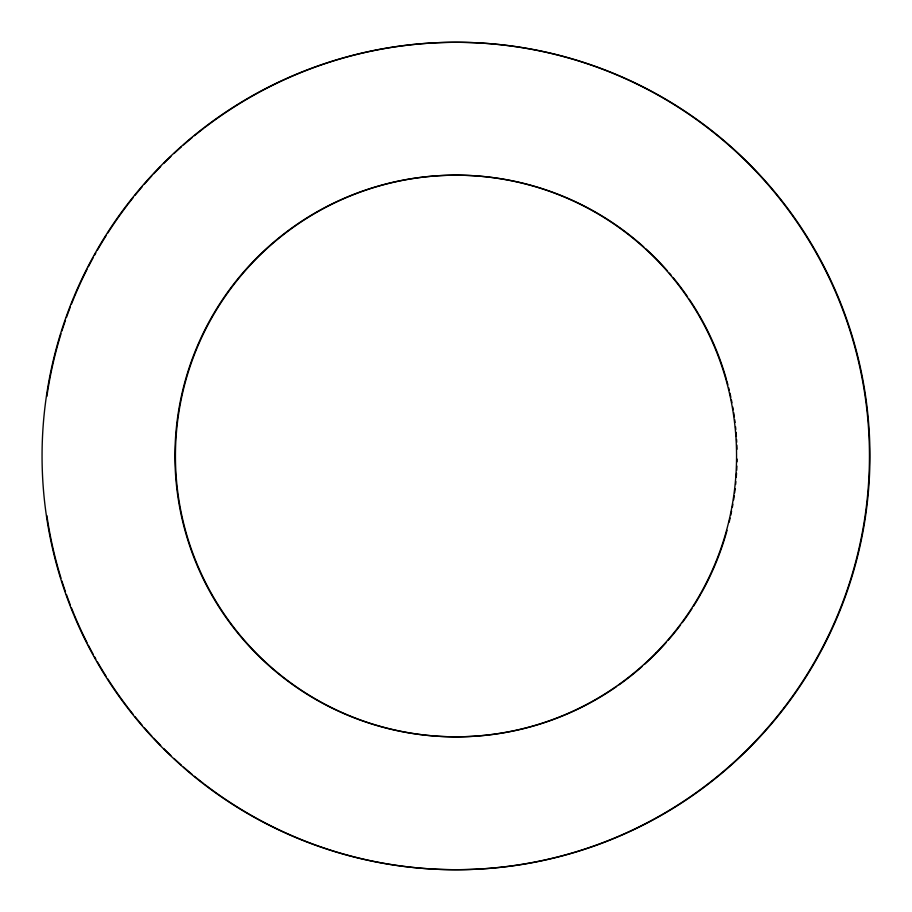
<?xml version="1.0" encoding="UTF-8"?>
<svg xmlns="http://www.w3.org/2000/svg" width="912" height="912" viewBox="0 0 912 912"><rect width="100%" height="100%" fill="white"/><g stroke="black" fill="none" stroke-linecap="round" stroke-linejoin="round"><path stroke-width="1.37" d="M204.413 127.783A413.706 413.695 -90 0 1 761.258 176.506A413.706 413.695 -90 0 1 761.258 735.494A413.706 413.695 -90 0 1 204.413 784.217M203.296 783.351A413.706 413.695 -90 0 1 194.438 776.317M192.238 774.505A413.706 413.695 -90 0 1 183.574 767.117M181.431 765.225A413.706 413.695 -90 0 1 174.032 758.488M170.909 755.546A413.706 413.695 -90 0 1 163.727 748.535M160.706 745.48A413.706 413.695 -90 0 1 153.775 738.23M151.825 736.132A413.706 413.695 -90 0 1 144.21 727.616M142.34 725.462A413.706 413.695 -90 0 1 135.056 716.729M133.277 714.518A413.706 413.695 -90 0 1 128.045 707.849M127.19 706.732A413.706 413.695 -90 0 1 107.65 678.767M106.123 676.351A413.706 413.695 -90 0 1 97.265 661.61M95.851 659.114A413.706 413.695 -90 0 1 94.46 656.617M93.07 654.109A413.706 413.695 -90 0 1 88.384 645.251M87.085 642.709A413.706 413.695 -90 0 1 74.59 615.623M74.054 614.323A413.706 413.695 -90 0 1 71.41 607.768M70.372 605.135A413.706 413.695 -90 0 1 66.428 594.476M65.482 591.785A413.706 413.695 -90 0 1 61.879 580.944M61.024 578.219A413.706 413.695 -90 0 1 46.877 515.588M46.877 396.412A413.706 413.695 -90 0 1 61.024 333.781M61.879 331.056A413.706 413.695 -90 0 1 65.482 320.215M66.428 317.524A413.706 413.695 -90 0 1 70.372 306.865M71.41 304.232A413.706 413.695 -90 0 1 74.054 297.677M74.59 296.377A413.706 413.695 -90 0 1 87.085 269.291M88.384 266.749A413.706 413.695 -90 0 1 93.07 257.891M94.46 255.383A413.706 413.695 -90 0 1 95.851 252.886M97.265 250.39A413.706 413.695 -90 0 1 106.123 235.649M107.65 233.233A413.706 413.695 -90 0 1 127.19 205.268M128.045 204.151A413.706 413.695 -90 0 1 133.277 197.482M135.056 195.271A413.706 413.695 -90 0 1 142.34 186.538M144.21 184.384A413.706 413.695 -90 0 1 151.825 175.868M153.775 173.77A413.706 413.695 -90 0 1 160.706 166.52M163.727 163.465A413.706 413.695 -90 0 1 170.909 156.454M174.032 153.512A413.706 413.695 -90 0 1 181.431 146.775M183.574 144.883A413.706 413.695 -90 0 1 192.238 137.495M194.438 135.683A413.706 413.695 -90 0 1 203.296 128.649M616.637 686.519A280.828 280.816 -90 0 1 238.796 633.692A280.828 280.816 -90 0 1 262.325 252.898A280.828 280.816 -90 0 1 643.792 246.981M645.878 248.873A280.828 280.816 -90 0 1 667.516 270.989M669.374 273.133A280.828 280.816 -90 0 1 671.209 275.299M673.033 277.487A280.828 280.816 -90 0 1 687.557 296.765M689.153 299.113A280.828 280.816 -90 0 1 698.159 313.386M698.866 314.594A280.828 280.816 -90 0 1 726.454 379.517M726.83 380.863A280.828 280.816 -90 0 1 727.924 384.921M728.62 387.634A280.828 280.816 -90 0 1 729.292 390.37M729.931 393.118A280.828 280.816 -90 0 1 730.854 397.256M731.435 400.026A280.828 280.816 -90 0 1 731.983 402.808M732.758 406.991A280.828 280.816 -90 0 1 733.237 409.796M733.693 412.6A280.828 280.816 -90 0 1 734.32 416.818M734.707 419.645A280.828 280.816 -90 0 1 735.061 422.461M735.528 426.702A280.828 280.816 -90 0 1 735.813 429.518M736.064 432.345A280.828 280.816 -90 0 1 736.394 436.586M736.577 439.402A280.828 280.816 -90 0 1 736.725 442.229M736.85 445.045A280.828 280.816 -90 0 1 736.987 449.251M737.044 459.055A280.828 280.816 -90 0 1 737.01 461.871M736.885 466.1A280.828 280.816 -90 0 1 736.702 470.33M736.543 473.157A280.828 280.816 -90 0 1 736.246 477.409M735.893 481.65A280.828 280.816 -90 0 1 735.619 484.477M735.152 488.718A280.828 280.816 -90 0 1 734.627 492.947M734.24 495.763A280.828 280.816 -90 0 1 733.601 499.981M732.906 504.188A280.828 280.816 -90 0 1 732.404 506.969M731.595 511.142A280.828 280.816 -90 0 1 730.74 515.291M730.124 518.039A280.828 280.816 -90 0 1 729.167 522.143M727.069 530.282A280.828 280.816 -90 0 1 701.396 592.982M700.701 594.202A280.828 280.816 -90 0 1 693.485 606.263M691.957 608.646A280.828 280.816 -90 0 1 682.279 622.645M680.58 624.925A280.828 280.816 -90 0 1 668.074 640.372M666.205 642.493A280.828 280.816 -90 0 1 644.419 664.449M642.31 666.341A280.828 280.816 -90 0 1 618.963 684.878M783.955 707.849A413.706 413.695 -90 0 0 509.751 45.828A413.706 413.695 -90 0 0 73.553 614.323A413.706 413.695 -90 0 0 783.955 707.849M656.104 652.764A280.828 280.816 -90 0 0 525.973 184.099A280.828 280.816 -90 0 0 185.17 531.137A280.828 280.816 -90 0 0 656.104 652.764"/></g></svg>
